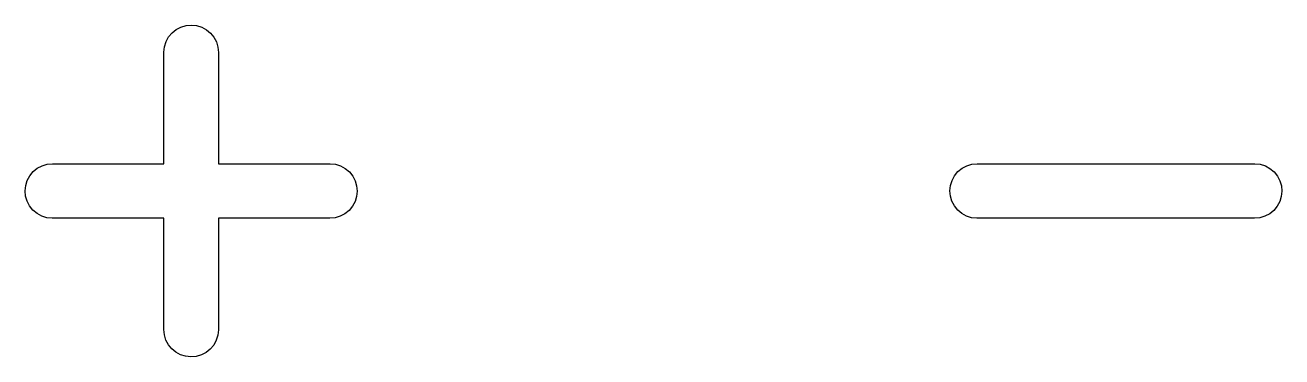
# Model space of a CAD drawing. Extents: x 47 to 146.1, y -90.2 to -39.3.
# Drawn here: x 60.504 to 63.956, y -77.997 to -77.085 of the extents above; entities that cross this region are included whole.
import ezdxf

# ---------------------------------------------------------------- set-up
doc = ezdxf.new("R2010")
doc.units = 0
doc.header["$MEASUREMENT"] = 0
doc.layers.add('BLACK', color=7, linetype='CONTINUOUS')

msp = doc.modelspace()

# ---------------------------------------------------------------- linework, layer by layer
at = {"layer": 'BLACK', "linetype": 'CONTINUOUS'}
for p, q in [((60.8981, -77.1181), (60.9075, -77.1069)), ((60.9075, -77.1069), (60.9189, -77.0977)), ((60.9189, -77.0977), (60.9319, -77.0909)), ((60.9319, -77.0909), (60.9459, -77.0868)), ((60.9459, -77.0868), (60.9605, -77.0855)), ((60.9605, -77.0855), (60.9751, -77.087)), ((60.9751, -77.087), (60.9891, -77.0913)), ((60.9891, -77.0913), (61.0019, -77.0983)), ((61.0019, -77.0983), (61.0132, -77.1076)), ((61.0132, -77.1076), (61.0225, -77.119)), ((60.885, -77.1594), (60.8866, -77.1449)), ((60.8866, -77.1449), (60.8911, -77.1309)), ((60.8911, -77.1309), (60.8981, -77.1181)), ((61.0225, -77.119), (61.0293, -77.1319)), ((61.0293, -77.1319), (61.0336, -77.1459)), ((61.0336, -77.1459), (61.035, -77.1605)), ((60.885, -77.1605), (60.885, -77.1594)), ((60.885, -77.4664), (60.885, -77.1605)), ((61.035, -77.1605), (61.035, -77.4664)), ((60.5169, -77.4995), (60.5262, -77.4882)), ((60.5262, -77.4882), (60.5375, -77.479)), ((60.5375, -77.479), (60.5505, -77.4721)), ((60.5505, -77.4721), (60.5645, -77.4679)), ((60.5645, -77.4679), (60.579, -77.4664)), ((60.579, -77.4664), (60.885, -77.4664)), ((61.035, -77.4664), (61.341, -77.4664)), ((61.341, -77.4664), (61.342, -77.4664)), ((61.342, -77.4664), (61.3565, -77.4681)), ((61.3565, -77.4681), (61.3705, -77.4725)), ((61.3705, -77.4725), (61.3833, -77.4795)), ((61.3833, -77.4795), (61.3945, -77.489)), ((61.3945, -77.489), (61.4037, -77.5004)), ((63.0569, -77.4995), (63.0662, -77.4882)), ((63.0662, -77.4882), (63.0775, -77.479)), ((63.0775, -77.479), (63.0905, -77.4721)), ((63.0905, -77.4721), (63.1045, -77.4679)), ((63.1045, -77.4679), (63.119, -77.4664)), ((63.119, -77.4664), (63.881, -77.4664)), ((63.881, -77.4664), (63.882, -77.4664)), ((63.882, -77.4664), (63.8965, -77.4681)), ((63.8965, -77.4681), (63.9105, -77.4725)), ((63.9105, -77.4725), (63.9233, -77.4795)), ((63.9233, -77.4795), (63.9345, -77.489)), ((63.9345, -77.489), (63.9437, -77.5004)), ((60.504, -77.5409), (60.5056, -77.5263)), ((60.5056, -77.5263), (60.5099, -77.5124)), ((60.5099, -77.5124), (60.5169, -77.4995)), ((61.4037, -77.5004), (61.4105, -77.5133)), ((61.4105, -77.5133), (61.4146, -77.5274)), ((61.4146, -77.5274), (61.4159, -77.542)), ((63.044, -77.5409), (63.0456, -77.5263)), ((63.0456, -77.5263), (63.0499, -77.5124)), ((63.0499, -77.5124), (63.0569, -77.4995)), ((63.9437, -77.5004), (63.9505, -77.5133)), ((63.9505, -77.5133), (63.9546, -77.5274)), ((63.9546, -77.5274), (63.9559, -77.542)), ((60.5054, -77.5555), (60.504, -77.5409)), ((60.5095, -77.5695), (60.5054, -77.5555)), ((61.4144, -77.5565), (61.4101, -77.5705)), ((61.4159, -77.542), (61.4144, -77.5565)), ((63.0454, -77.5555), (63.044, -77.5409)), ((63.0495, -77.5695), (63.0454, -77.5555)), ((63.9544, -77.5565), (63.9501, -77.5705)), ((63.9559, -77.542), (63.9544, -77.5565)), ((60.5163, -77.5825), (60.5095, -77.5695)), ((60.5255, -77.5939), (60.5163, -77.5825)), ((60.5367, -77.6033), (60.5255, -77.5939)), ((61.3938, -77.5946), (61.3825, -77.6039)), ((61.4031, -77.5834), (61.3938, -77.5946)), ((61.4101, -77.5705), (61.4031, -77.5834)), ((63.0563, -77.5825), (63.0495, -77.5695)), ((63.0655, -77.5939), (63.0563, -77.5825)), ((63.0767, -77.6033), (63.0655, -77.5939)), ((63.9338, -77.5946), (63.9225, -77.6039)), ((63.9431, -77.5834), (63.9338, -77.5946)), ((63.9501, -77.5705), (63.9431, -77.5834)), ((60.5495, -77.6104), (60.5367, -77.6033)), ((60.5635, -77.6148), (60.5495, -77.6104)), ((60.578, -77.6164), (60.5635, -77.6148)), ((60.579, -77.6164), (60.578, -77.6164)), ((60.885, -77.6164), (60.579, -77.6164)), ((60.885, -77.9224), (60.885, -77.6164)), ((61.341, -77.6164), (61.035, -77.6164)), ((61.035, -77.6164), (61.035, -77.9224)), ((61.3555, -77.615), (61.341, -77.6164)), ((61.3695, -77.6108), (61.3555, -77.615)), ((61.3825, -77.6039), (61.3695, -77.6108)), ((63.0895, -77.6104), (63.0767, -77.6033)), ((63.1035, -77.6148), (63.0895, -77.6104)), ((63.118, -77.6164), (63.1035, -77.6148)), ((63.119, -77.6164), (63.118, -77.6164)), ((63.881, -77.6164), (63.119, -77.6164)), ((63.8955, -77.615), (63.881, -77.6164)), ((63.9095, -77.6108), (63.8955, -77.615)), ((63.9225, -77.6039), (63.9095, -77.6108)), ((60.8864, -77.9369), (60.885, -77.9224)), ((60.8907, -77.951), (60.8864, -77.9369)), ((61.0334, -77.938), (61.0289, -77.9519)), ((61.035, -77.9234), (61.0334, -77.938)), ((61.035, -77.9224), (61.035, -77.9234)), ((60.8975, -77.9639), (60.8907, -77.951)), ((60.9068, -77.9752), (60.8975, -77.9639)), ((60.9181, -77.9846), (60.9068, -77.9752)), ((61.0125, -77.976), (61.0011, -77.9851)), ((61.0219, -77.9648), (61.0125, -77.976)), ((61.0289, -77.9519), (61.0219, -77.9648)), ((60.9309, -77.9915), (60.9181, -77.9846)), ((60.9449, -77.9958), (60.9309, -77.9915)), ((60.9595, -77.9974), (60.9449, -77.9958)), ((60.9741, -77.9961), (60.9595, -77.9974)), ((60.9881, -77.9919), (60.9741, -77.9961)), ((61.0011, -77.9851), (60.9881, -77.9919))]:
    msp.add_line(p, q, dxfattribs=at)

doc.saveas('drawing.dxf')
